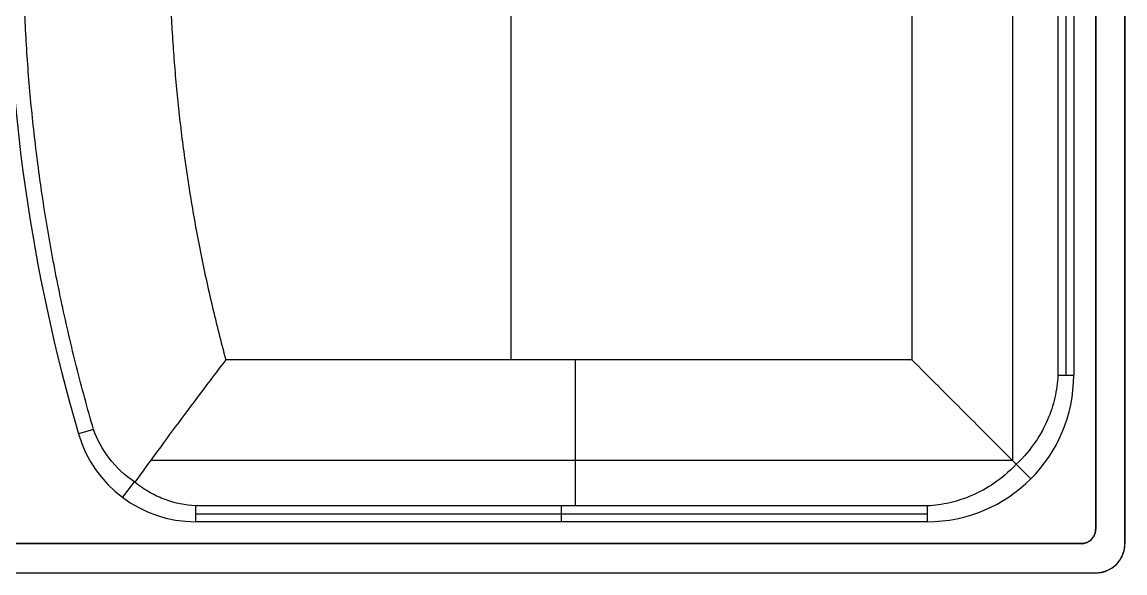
# Model space of a CAD drawing. Header units: millimetres. Extents: x -498.9 to -420.9, y -451.4 to -407.9.
# Drawn here: x -458.61 to -420.93, y -451.4 to -432.58 of the extents above; entities that cross this region are included whole.
import ezdxf

# ---------------------------------------------------------------- set-up
doc = ezdxf.new("R2010")
doc.units = ezdxf.units.MM
doc.header["$MEASUREMENT"] = 0
doc.layers.add('2D', color=7, linetype='Continuous')

# ---------------------------------------------------------------- blocks, each defined once
blk = doc.blocks.new('DREZ ETX 614')
for p, q in [((254.614, 124.548), (254.614, 166.048)), ((254.614, 124.548, 16), (254.614, 166.048, 16)), ((254.614, 166.048, 8), (254.614, 124.548, 8)), ((253.614, 125.048, 15.5), (253.614, 165.548, 15.5)), ((253.614, 165.548, 16), (253.614, 125.048, 16)), ((253.614, 165.548, 15.75), (253.614, 125.048, 15.75)), ((250.775, 163.209, 1.873), (250.775, 127.387, 1.873)), ((252.326, 160.298, 5.238), (252.326, 130.298, 5.238)), ((252.595, 160.298, 10.369), (252.595, 130.298, 10.369)), ((252.864, 160.298, 15.5), (252.864, 130.298, 15.5)), ((233.649, 130.829, 0.5), (233.649, 159.767, 0.5)), ((247.333, 159.767, 0.5), (247.333, 130.829, 0.5)), ((247.333, 130.829, 0.5), (223.897, 130.829, 0.5)), ((252.326, 130.298, 5.238), (252.864, 130.298, 15.5)), ((219.38, 128.449, 5.238), (218.864, 128.298, 15.5)), ((250.775, 127.387, 1.873), (221.327, 127.387, 1.873)), ((250.899, 127.263, 1.995), (251.399, 126.762, 15.5)), ((220.763, 126.664, 2.79), (220.364, 126.131, 15.5)), ((247.864, 125.836, 5.238), (222.864, 125.836, 5.238)), ((222.864, 125.836, 5.238), (222.864, 125.298, 15.5)), ((222.864, 125.567, 10.369), (247.864, 125.567, 10.369)), ((235.364, 125.298, 15.5), (235.364, 125.836, 5.238)), ((247.864, 125.298, 15.5), (247.864, 125.836, 5.238)), ((247.864, 125.298, 15.5), (222.864, 125.298, 15.5)), ((253.614, 125.048, 15.5), (253.614, 125.048, 16)), ((178.114, 124.548, 15.5), (253.114, 124.548, 15.5)), ((253.114, 124.548, 16), (178.114, 124.548, 16)), ((178.114, 124.548, 15.75), (253.114, 124.548, 15.75)), ((253.114, 124.548, 16), (253.114, 124.548, 15.5)), ((253.467, 124.694, 16), (253.467, 124.694, 15.5)), ((254.614, 124.548), (254.614, 124.548, 16)), ((254.321, 123.841, 16), (254.321, 123.841)), ((177.614, 123.548), (253.614, 123.548)), ((177.614, 123.548, 16), (253.614, 123.548, 16)), ((177.614, 123.548, 8), (253.614, 123.548, 8)), ((253.614, 123.548, 16), (253.614, 123.548))]:
    blk.add_line(p, q)
for centre, radius, start, end in [((277.149, 145.298, 15.5), 60.714, 163.7398, 196.2602), ((247.864, 130.298, 15.5), 5, 270, 0), ((222.864, 129.465, 15.5), 4.167, 196.2602, 270), ((253.114, 125.048, 15.75), 0.5, 270, 0), ((253.614, 124.548, 16), 1, 270, 0), ((253.614, 124.548, 8), 1, 270, 0)]:
    blk.add_arc(centre, radius, start, end)
at = {"extrusion": (1, 0, 0)}
blk.add_arc((130.829, 5.5, 235.844), 5, 183, 270, dxfattribs=at)
for points, weights, knots in [([(219.38, 128.449, 5.238), (216.973, 136.701, 5.238), (216.973, 145.298, 5.238), (216.973, 153.895, 5.238), (219.38, 162.147, 5.238)], [0.890772985751, 0.924613361274, 0.979325846158, 0.924613361274, 0.890772985751], [-0.2837941, -0.2837941, -0.2837941, 0, 0, 0.2837941, 0.2837941, 0.2837941]), ([(223.897, 159.767, 0.5), (221.966, 152.661, 0.5), (221.966, 145.298, 0.5), (221.966, 137.935, 0.5), (223.897, 130.829, 0.5)], [0.913980818423, 0.947624597244, 1, 0.947624597244, 0.913980818423], [-0.265301, -0.265301, -0.265301, 0, 0, 0.265301, 0.265301, 0.265301])]:
    blk.add_rational_spline(points, weights, degree=2, knots=knots)
for points, knots in [([(223.897, 130.829, 0.5), (223.616, 130.461, 0.5), (223.324, 130.076, 0.541), (222.74, 129.3, 0.723), (222.448, 128.91, 0.864), (221.895, 128.162, 1.25), (221.632, 127.805, 1.495), (221.164, 127.164, 2.071), (220.959, 126.881, 2.403), (220.79, 126.647, 2.76)], [-0.026416, -0.026416, -0.026416, -0.026416, 1.444343, 1.444343, 2.914964, 2.914964, 4.386438, 4.386438, 5.857495, 5.857495, 5.857495, 5.857495]), ([(250.899, 127.263, 1.995), (250.606, 127.556, 1.697), (250.311, 127.851, 1.468), (249.718, 128.444, 1.092), (249.421, 128.741, 0.946), (248.825, 129.337, 0.717), (248.527, 129.635, 0.635), (247.93, 130.232, 0.527), (247.631, 130.53, 0.5), (247.333, 130.829, 0.5)], [0.7767394, 0.7767394, 0.7767394, 0.7767394, 0.9752115, 0.9752115, 1.1737602, 1.1737602, 1.372286, 1.372286, 1.5707963, 1.5707963, 1.5707963, 1.5707963]), ([(252.326, 130.298, 5.238), (252.312, 130.044, 4.97), (252.276, 129.789, 4.701), (252.159, 129.281, 4.163), (252.077, 129.027, 3.893), (251.858, 128.52, 3.353), (251.722, 128.267, 3.083), (251.376, 127.763, 2.541), (251.168, 127.512, 2.269), (250.899, 127.263, 1.995)], [-0.007235, -0.007235, -0.007235, -0.007235, 1.174746, 1.174746, 2.356672, 2.356672, 3.53881, 3.53881, 4.721256, 4.721256, 4.721256, 4.721256]), ([(220.79, 126.647, 2.76), (220.447, 126.873, 3.147), (220.152, 127.155, 3.564), (219.679, 127.773, 4.406), (219.501, 128.11, 4.831), (219.38, 128.449, 5.238)], [2.514642, 2.514642, 2.514642, 2.514642, 3.995527, 3.995527, 5.476814, 5.476814, 5.476814, 5.476814]), ([(250.899, 127.263, 1.995), (250.65, 126.994, 2.269), (250.399, 126.786, 2.541), (249.895, 126.44, 3.083), (249.642, 126.304, 3.353), (249.135, 126.085, 3.893), (248.881, 126.003, 4.163), (248.373, 125.885, 4.701), (248.118, 125.85, 4.969), (247.864, 125.836, 5.238)], [3.562628, 3.562628, 3.562628, 3.562628, 4.590963, 4.590963, 5.619212, 5.619212, 6.64697, 6.64697, 7.675432, 7.675432, 7.675432, 7.675432]), ([(222.864, 125.836, 5.238), (222.516, 125.857, 4.832), (222.169, 125.927, 4.424), (221.65, 126.119, 3.807), (221.477, 126.198, 3.6), (221.133, 126.392, 3.183), (220.961, 126.507, 2.973), (220.79, 126.647, 2.76)], [-0.007567, -0.007567, -0.007567, -0.007567, 1.668818, 1.668818, 2.506908, 2.506908, 3.345265, 3.345265, 3.345265, 3.345265])]:
    blk.add_open_spline(points, degree=3, knots=knots)
for points in [[(253.114, 124.548, 15.5), (253.614, 124.548, 15.5), (253.614, 125.048, 15.5)], [(253.614, 125.048, 16), (253.614, 124.548, 16), (253.114, 124.548, 16)], [(253.614, 123.548), (254.614, 123.548), (254.614, 124.548)]]:
    blk.add_rational_spline(points, [1, 0.707106781187, 1], degree=2)
blk = doc.blocks.new('DREZ_ETX_614')
blk.add_blockref('DREZ ETX 614', (-254.614, -123.548, -15.5))

msp = doc.modelspace()

# ---------------------------------------------------------------- block references
at = {"layer": '2D', "color": 1, "lineweight": 0}
msp.add_blockref('DREZ_ETX_614', (-420.931, -451.396), dxfattribs=at)

doc.saveas('drawing.dxf')
